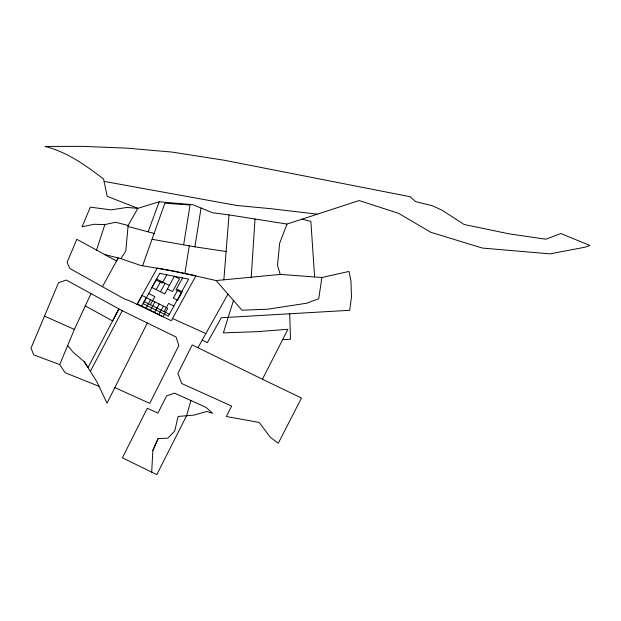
<?xml version="1.0" encoding="UTF-8"?>
<svg xmlns="http://www.w3.org/2000/svg" width="621" height="621" viewBox="0 0 621 621"><rect width="100%" height="100%" fill="white"/><g stroke="black" fill="none" stroke-linecap="round" stroke-linejoin="round"><path stroke-width="0.93" d="M151.695 472.333L152.844 450.489L158.114 438.589L167.872 438.154L174.773 430.904L178.103 416.474L194.07 415.084L206.731 411.475L212.545 413.221L206.04 407.368L174.524 393.147L166.583 395.887L157.944 413.074L147.293 408.261L122.384 457.809L156.803 474.638L186.564 415.736L190.926 400.553M104.794 254.594L120.878 258.6L140.688 265.47L173.049 270.88L216.1 280.545L251.233 277.222L255.006 219.011M223.855 279.815L229.017 214.913L212.506 212.747L192.883 204.689L159.201 201.794L137.839 208.33L127.08 207.445L110.988 209.875L90.332 207.158L82.065 226.805L93.911 224.29L104.864 224.569L115.622 222.271L128.128 225.446L137.839 208.33L107.154 196.321L103.637 179.089C85.845 165.442 67.107 151.974 45.015 146.44L82.282 146.362L126.684 148.124L172.219 152.091L224.445 160.288L410.07 196.71L415.589 201.631L432.449 205.792L442.16 210.278L464.128 224.492L508.917 233.822L545.843 239.217L560.802 233.512L589.95 245.497L584.602 247.29L550.035 253.873L482.385 248.066L430.842 232.316L398.542 213.306L359.163 200.552L286.995 224.065L229.017 214.913M128.128 225.446L125.799 251.07L120.878 258.6M197.944 347.721L202.221 340.091L207.336 342.676L221.286 317.75L349.685 310.306L351.463 296.939L350.974 281.01L349.01 271.431L321.88 277.509L318.713 298.81L306.588 303.242L267.418 309.227L241.957 310.205L216.1 280.545M184.895 273.372L189.265 245.831L152.199 239.31M226.106 251.505L194.901 246.824L201.057 208.043M183.653 244.845L190.057 204.977L164.86 203.238L142.683 265.493M233.512 300.323L223.366 332.856L256.69 331.699L287.888 329.301L262.458 379.237L192.215 344.919L177.87 373.446L181.666 383.499L231.61 406.056L226.339 416.536L259.182 422.427L270.352 437.285L278.27 443.239L301.472 398.053L262.458 379.237M96.558 250.092L104.864 224.569M148.109 231.835L159.201 201.794M286.995 224.065L279.644 243.316L277.509 265.415L280.218 274.397L321.88 277.509M98.941 386.285L65.143 372.732L59.694 364.581L74.373 329.425L90.945 293.671M152.836 450.489L158.114 438.589M114.846 387.597L149.762 403.363L178.84 345.54L176.1 337.048L147.332 322.998L107.014 403.169L96.829 381.69L84.34 361.779L73.2 352.293L67.635 345.555M90.348 371.35L122.283 310.756L147.332 322.998M102.457 286.669L118.215 257.932L116.531 261.006L76.81 239.302L67.122 262.326L69.8 268.458L124.278 298.887L130.557 301.224L171.264 320.731L195.972 275.701L157.229 268.078L136.946 304.546M141.704 306.068L146.339 297.63M145.989 308.195L150.624 299.749M156.181 289.619L160.816 281.173M150.391 304.732L154.854 296.597L148.691 293.539M166.808 274.808L162.267 283.083L156.104 280.024M150.274 310.321L154.901 301.876M160.466 291.738L165.101 283.3M154.551 312.441L159.186 304.003M158.836 314.568L163.47 306.122M164.053 311.618L168.563 303.397L173.88 306.029M182.543 277.905L175.976 289.883L181.293 292.522M202.221 340.091L228.016 293.997M251.233 277.222L280.218 274.397M282.602 339.679L290.481 339.221L289.704 313.799M317.028 214.136L270.818 208.687L236.818 205.497L104.111 181.394M189.265 245.831L194.901 246.824M301.868 219.151L310.865 221.332L314.614 276.966M128.027 226.51L154.319 233.48M59.694 364.581L33.666 354.847L31.05 348.094L58.576 282.64L66.3 280.055L122.283 310.756M205.869 333.57L172.506 318.472M44.502 316.12L74.373 329.425M169.378 285.419L156.531 279.046L151.897 287.492L164.751 293.865L174.385 276.298L179.523 278.852L172.576 291.521L167.437 288.967M144.243 301.635L169.354 314.288M85.271 305.92L112.595 320.941L118.844 309.079L87.996 367.601L84.34 361.779M142.054 295.503L137.42 303.948L163.121 316.694L167.755 308.249L142.054 295.503M159.729 273.419L143.133 303.661L168.33 316.159L188.652 279.108L159.729 273.419M177.948 289.673L173.313 298.119L177.598 300.238L182.232 291.792L177.948 289.673"/></g></svg>
